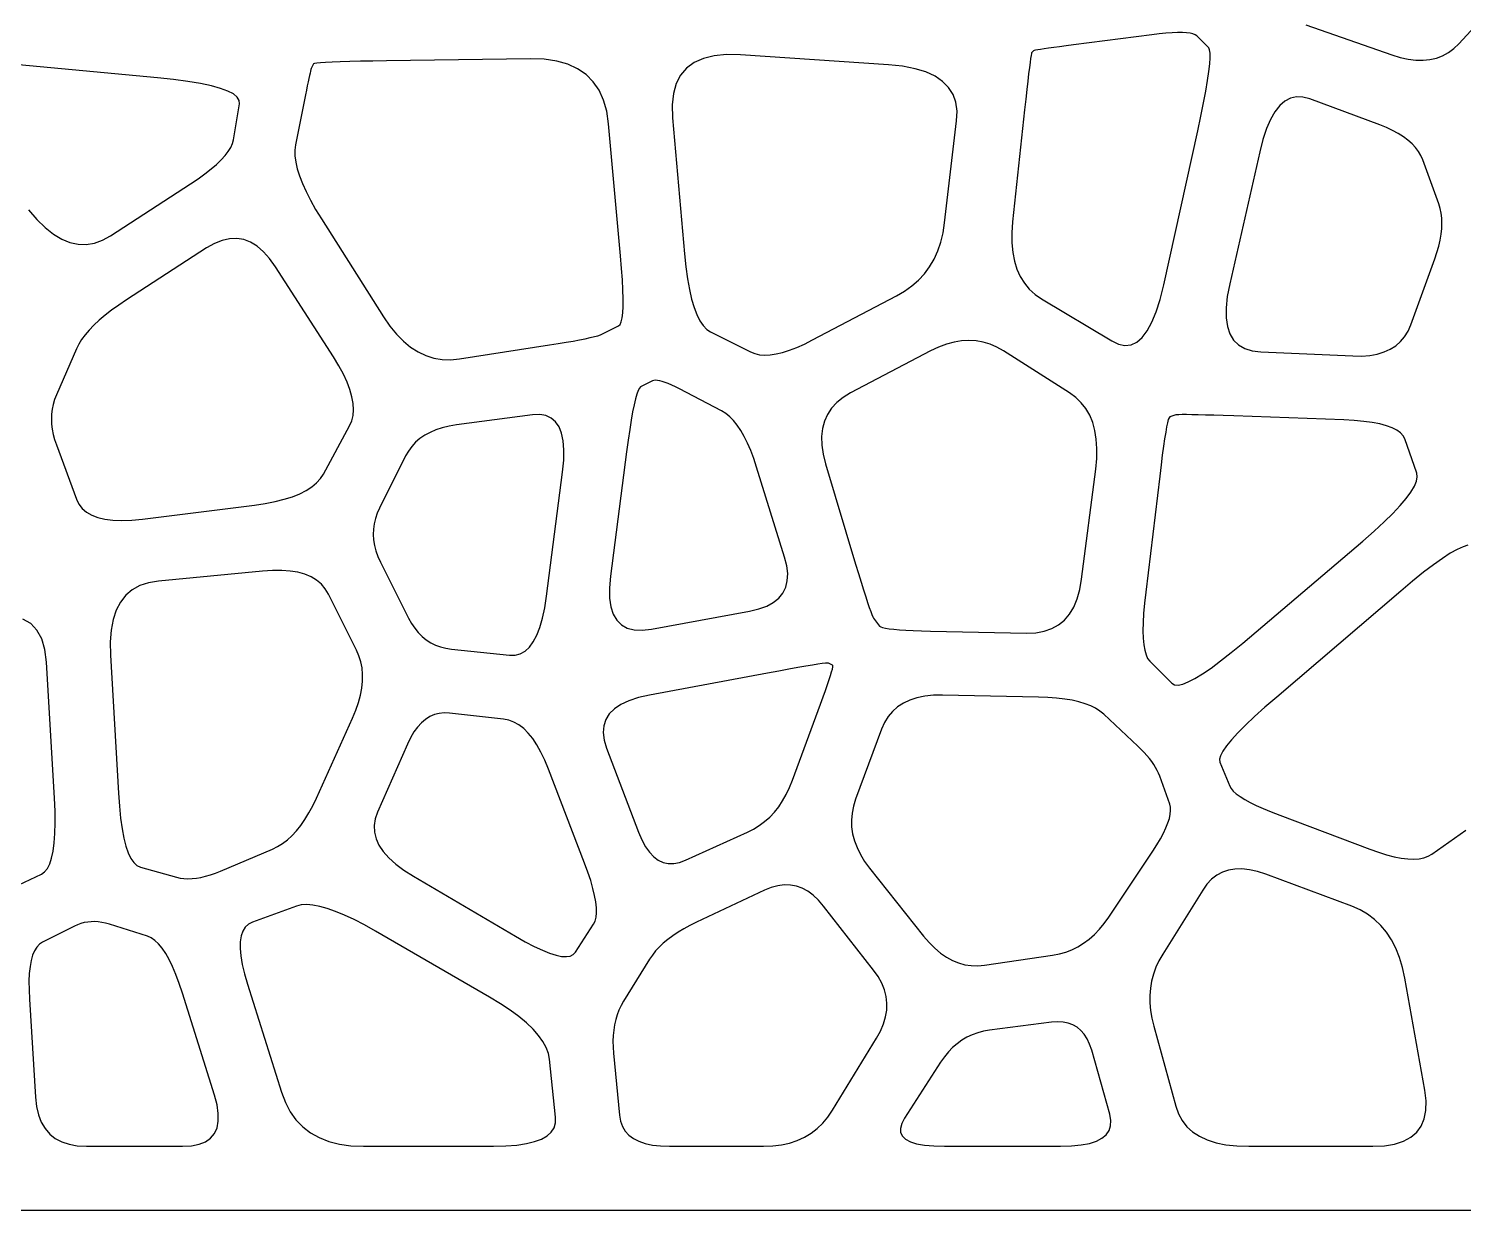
# Model space of a CAD drawing. Header units: millimetres. Extents: x -39 to 1165, y -35 to 718.
# Drawn here: x 196.6 to 555.1, y -35 to 260.3 of the extents above; entities that cross this region are included whole.
import ezdxf

# ---------------------------------------------------------------- set-up
doc = ezdxf.new("R2010")
doc.units = ezdxf.units.MM

msp = doc.modelspace()

# ---------------------------------------------------------------- linework, layer by layer
at = {"color": 7, "linetype": 'Continuous'}
for p, q in [((554, 256.5), (566, 269.5)), ((477.25, 258.75), (457.75, 256.25)), ((479.117493, 258.972504), (477.25, 258.75)), ((480.820007, 259.140015), (479.117493, 258.972504)), ((482.357483, 259.252502), (480.820007, 259.140015)), ((483.730011, 259.309998), (482.357483, 259.252502)), ((484.9375, 259.3125), (483.730011, 259.309998)), ((485.980011, 259.26001), (484.9375, 259.3125)), ((486.857483, 259.152496), (485.980011, 259.26001)), ((487.570007, 258.98999), (486.857483, 259.152496)), ((488.117493, 258.772491), (487.570007, 258.98999)), ((488.5, 258.5), (488.117493, 258.772491)), ((491.5, 255.5), (488.5, 258.5)), ((515.75, 261.25), (537.25, 253.75)), ((447.75, 254.75), (447.25, 254.25)), ((447.894989, 254.809998), (447.75, 254.75)), ((448.22998, 254.889999), (447.894989, 254.809998)), ((448.755005, 254.98999), (448.22998, 254.889999)), ((449.470001, 255.110001), (448.755005, 254.98999)), ((450.375, 255.25), (449.470001, 255.110001)), ((451.470001, 255.410004), (450.375, 255.25)), ((452.755005, 255.589996), (451.470001, 255.410004)), ((454.22998, 255.789993), (452.755005, 255.589996)), ((455.894989, 256.01001), (454.22998, 255.789993)), ((457.75, 256.25), (455.894989, 256.01001)), ((491.742493, 255.022507), (491.5, 255.5)), ((491.869995, 254.190002), (491.742493, 255.022507)), ((551.409973, 254.309998), (552.752502, 255.302505)), ((552.752502, 255.302505), (554, 256.5)), ((228.75, 248), (186.25, 252)), ((267.75, 251.5), (267.25, 250.5)), ((267.977478, 251.597504), (267.75, 251.5)), ((268.559998, 251.690002), (267.977478, 251.597504)), ((269.497498, 251.777496), (268.559998, 251.690002)), ((270.790009, 251.860001), (269.497498, 251.777496)), ((272.4375, 251.9375), (270.790009, 251.860001)), ((274.440002, 252.009995), (272.4375, 251.9375)), ((276.797485, 252.077499), (274.440002, 252.009995)), ((279.51001, 252.139999), (276.797485, 252.077499)), ((282.577515, 252.19751), (279.51001, 252.139999)), ((286, 252.25), (282.577515, 252.19751)), ((322, 252.75), (286, 252.25)), ((325.434998, 252.632492), (322, 252.75)), ((328.540009, 252.180008), (325.434998, 252.632492)), ((331.315002, 251.392502), (328.540009, 252.180008)), ((333.76001, 250.270004), (331.315002, 251.392502)), ((362.899994, 251.830002), (361, 250.4375)), ((365.200012, 252.857498), (362.899994, 251.830002)), ((367.899994, 253.520004), (365.200012, 252.857498)), ((371, 253.817505), (367.899994, 253.520004)), ((374.5, 253.75), (371, 253.817505)), ((411.5, 251.25), (374.5, 253.75)), ((415, 250.884995), (411.5, 251.25)), ((446.850006, 251.849991), (446.6875, 250.5625)), ((446.987488, 252.862503), (446.850006, 251.849991)), ((447.100006, 253.599991), (446.987488, 252.862503)), ((447.1875, 254.0625), (447.100006, 253.599991)), ((447.25, 254.25), (447.1875, 254.0625)), ((491.5625, 249.5625), (491.779999, 251.459991)), ((491.779999, 251.459991), (491.882507, 253.002502)), ((491.882507, 253.002502), (491.869995, 254.190002)), ((537.25, 253.75), (539.352539, 253.102493)), ((539.352539, 253.102493), (541.360046, 252.660004)), ((541.360046, 252.660004), (543.272461, 252.422501)), ((543.272461, 252.422501), (545.090027, 252.389999)), ((545.090027, 252.389999), (546.8125, 252.5625)), ((546.8125, 252.5625), (548.440002, 252.940002)), ((548.440002, 252.940002), (549.972534, 253.522507)), ((549.972534, 253.522507), (551.409973, 254.309998)), ((232.779999, 247.574997), (228.75, 248)), ((236.369995, 247.100006), (232.779999, 247.574997)), ((266.589996, 247.830002), (266.410004, 246.982498)), ((266.75, 248.5625), (266.589996, 247.830002)), ((266.889984, 249.180008), (266.75, 248.5625)), ((267.009979, 249.68251), (266.889984, 249.180008)), ((267.110016, 250.069992), (267.009979, 249.68251)), ((267.190002, 250.342499), (267.110016, 250.069992)), ((267.25, 250.5), (267.190002, 250.342499)), ((335.875, 248.8125), (333.76001, 250.270004)), ((337.660004, 247.020004), (335.875, 248.8125)), ((359.5, 248.680008), (358.399994, 246.55751)), ((361, 250.4375), (359.5, 248.680008)), ((418.100006, 250.289993), (415, 250.884995)), ((420.799988, 249.464996), (418.100006, 250.289993)), ((423.100006, 248.410004), (420.799988, 249.464996)), ((425, 247.125), (423.100006, 248.410004)), ((446.5, 249), (446.287506, 247.162491)), ((446.6875, 250.5625), (446.5, 249)), ((491.230011, 247.309998), (491.5625, 249.5625)), ((239.520004, 246.574997), (236.369995, 247.100006)), ((242.229996, 246), (239.520004, 246.574997)), ((244.5, 245.375), (242.229996, 246)), ((246.330002, 244.699997), (244.5, 245.375)), ((247.720001, 243.975006), (246.330002, 244.699997)), ((248.669998, 243.199997), (247.720001, 243.975006)), ((265.98999, 244.942505), (265.75, 243.75)), ((266.209991, 246.020004), (265.98999, 244.942505)), ((266.410004, 246.982498), (266.209991, 246.020004)), ((339.11499, 244.892502), (337.660004, 247.020004)), ((340.240021, 242.430008), (339.11499, 244.892502)), ((357.700012, 244.069992), (357.399994, 241.217499)), ((358.399994, 246.55751), (357.700012, 244.069992)), ((426.5, 245.610001), (425, 247.125)), ((427.600006, 243.86499), (426.5, 245.610001)), ((428.299988, 241.889999), (427.600006, 243.86499)), ((446.049988, 245.050003), (445.787506, 242.662491)), ((446.287506, 247.162491), (446.049988, 245.050003)), ((490.220001, 241.740005), (490.782501, 244.702499)), ((490.782501, 244.702499), (491.230011, 247.309998)), ((247.75, 232.5), (249.25, 241.5)), ((249.179993, 242.375), (248.669998, 243.199997)), ((249.25, 241.5), (249.179993, 242.375)), ((265.75, 243.75), (263.25, 231.25)), ((341.035004, 239.632492), (340.240021, 242.430008)), ((357.399994, 241.217499), (357.5, 238)), ((428.600006, 239.684998), (428.299988, 241.889999)), ((445.787506, 242.662491), (445.5, 240)), ((489.54248, 238.422501), (490.220001, 241.740005)), ((509.25, 241.0625), (508.049988, 239.540009)), ((510.549988, 242.190002), (509.25, 241.0625)), ((511.950012, 242.922501), (510.549988, 242.190002)), ((513.450012, 243.259995), (511.950012, 242.922501)), ((515.049988, 243.202499), (513.450012, 243.259995)), ((516.75, 242.75), (515.049988, 243.202499)), ((534.25, 236.25), (516.75, 242.75)), ((341.5, 236.5), (341.035004, 239.632492)), ((357.5, 238), (360.5, 204)), ((425.5, 211.75), (428.5, 237.25)), ((428.5, 237.25), (428.600006, 239.684998)), ((445.5, 240), (442.5, 212)), ((488.75, 234.75), (489.54248, 238.422501)), ((506.950012, 237.622498), (505.950012, 235.309998)), ((508.049988, 239.540009), (506.950012, 237.622498)), ((344.5, 203.5), (341.5, 236.5)), ((480.25, 196.25), (488.75, 234.75)), ((505.950012, 235.309998), (505.049988, 232.602493)), ((535.932495, 235.577499), (534.25, 236.25)), ((537.47998, 234.860001), (535.932495, 235.577499)), ((538.892517, 234.097504), (537.47998, 234.860001)), ((540.169983, 233.289993), (538.892517, 234.097504)), ((541.3125, 232.4375), (540.169983, 233.289993)), ((245.669998, 228.580002), (246.467499, 229.619995)), ((246.467499, 229.619995), (247.080002, 230.62001)), ((247.080002, 230.62001), (247.507507, 231.580002)), ((247.507507, 231.580002), (247.75, 232.5)), ((263.25, 231.25), (263.089996, 229.940002)), ((263.089996, 229.940002), (263.109985, 228.509995)), ((504.25, 229.5), (496.75, 196.5)), ((505.049988, 232.602493), (504.25, 229.5)), ((542.320007, 231.539993), (541.3125, 232.4375)), ((543.192505, 230.597504), (542.320007, 231.539993)), ((543.929993, 229.610001), (543.192505, 230.597504)), ((544.532471, 228.577499), (543.929993, 229.610001)), ((242.167496, 225.220001), (243.520004, 226.380005)), ((243.520004, 226.380005), (244.6875, 227.5)), ((244.6875, 227.5), (245.669998, 228.580002)), ((263.109985, 228.509995), (263.309998, 226.959991)), ((263.309998, 226.959991), (263.690002, 225.290009)), ((545, 227.5), (544.532471, 228.577499)), ((549, 216.5), (545, 227.5)), ((237, 221.5), (238.907501, 222.779999)), ((238.907501, 222.779999), (240.630005, 224.020004)), ((240.630005, 224.020004), (242.167496, 225.220001)), ((263.690002, 225.290009), (264.25, 223.5)), ((264.25, 223.5), (264.98999, 221.589996)), ((217, 208.5), (237, 221.5)), ((264.98999, 221.589996), (265.910004, 219.559998)), ((265.910004, 219.559998), (267.01001, 217.410004)), ((267.01001, 217.410004), (268.290009, 215.139999)), ((549.350037, 215.372498), (549, 216.5)), ((549.600037, 214.190002), (549.350037, 215.372498)), ((196.5, 215), (198.595001, 212.595001)), ((198.595001, 212.595001), (200.680008, 210.580002)), ((268.290009, 215.139999), (269.75, 212.75)), ((269.75, 212.75), (285.25, 188.25)), ((425.110016, 209.272507), (425.5, 211.75)), ((442.5, 212), (442.30249, 209.287506)), ((549.75, 212.952499), (549.600037, 214.190002)), ((549.799988, 211.660004), (549.75, 212.952499)), ((549.75, 210.3125), (549.799988, 211.660004)), ((200.680008, 210.580002), (202.75499, 208.955002)), ((202.75499, 208.955002), (204.819992, 207.720001)), ((214.994995, 207.395004), (217, 208.5)), ((424.540009, 206.940002), (425.110016, 209.272507)), ((442.30249, 209.287506), (442.309998, 206.75)), ((549.350037, 207.452499), (549.600037, 208.910004)), ((549.600037, 208.910004), (549.75, 210.3125)), ((204.819992, 207.720001), (206.875, 206.875)), ((206.875, 206.875), (208.919998, 206.419998)), ((208.919998, 206.419998), (210.955002, 206.354996)), ((210.955002, 206.354996), (212.979996, 206.679993)), ((212.979996, 206.679993), (214.994995, 207.395004)), ((241, 205.5), (221, 192.5)), ((242.972504, 206.622498), (241, 205.5)), ((244.889999, 207.389999), (242.972504, 206.622498)), ((246.752502, 207.80249), (244.889999, 207.389999)), ((248.559998, 207.860001), (246.752502, 207.80249)), ((250.3125, 207.5625), (248.559998, 207.860001)), ((252.01001, 206.910004), (250.3125, 207.5625)), ((253.652512, 205.902496), (252.01001, 206.910004)), ((255.23999, 204.539993), (253.652512, 205.902496)), ((256.772491, 202.822495), (255.23999, 204.539993)), ((422.859985, 202.709991), (423.789978, 204.752502)), ((423.789978, 204.752502), (424.540009, 206.940002)), ((442.309998, 206.75), (442.522491, 204.387497)), ((442.522491, 204.387497), (442.940002, 202.199997)), ((548.549988, 204.372498), (549, 205.940002)), ((549, 205.940002), (549.350037, 207.452499)), ((258.25, 200.75), (256.772491, 202.822495)), ((344.764984, 200.355011), (344.5, 203.5)), ((360.5, 204), (360.834991, 200.744995)), ((420.460022, 199.059998), (421.75, 200.8125)), ((421.75, 200.8125), (422.859985, 202.709991)), ((442.940002, 202.199997), (443.5625, 200.1875)), ((542, 186.25), (548, 202.75)), ((548, 202.75), (548.549988, 204.372498)), ((272.75, 178.25), (258.25, 200.75)), ((344.959991, 197.520004), (344.764984, 200.355011)), ((345.085022, 194.994995), (344.959991, 197.520004)), ((360.834991, 200.744995), (361.23999, 197.779999)), ((361.23999, 197.779999), (361.714996, 195.104996)), ((417.339996, 195.990005), (418.98999, 197.452499)), ((418.98999, 197.452499), (420.460022, 199.059998)), ((443.5625, 200.1875), (444.390015, 198.350006)), ((444.390015, 198.350006), (445.422516, 196.6875)), ((345.140015, 192.779999), (345.085022, 194.994995)), ((361.714996, 195.104996), (362.26001, 192.720001)), ((413.5, 193.5), (415.509979, 194.672501)), ((415.509979, 194.672501), (417.339996, 195.990005)), ((445.422516, 196.6875), (446.660004, 195.199997)), ((446.660004, 195.199997), (448.102509, 193.887497)), ((448.102509, 193.887497), (449.75, 192.75)), ((479.355011, 192.644989), (480.25, 196.25)), ((496.75, 196.5), (496.152496, 193.360001)), ((219.074997, 191.207504), (217.300003, 189.929993)), ((221, 192.5), (219.074997, 191.207504)), ((345.039978, 189.279999), (345.125, 190.875)), ((345.125, 190.875), (345.140015, 192.779999)), ((362.26001, 192.720001), (362.875, 190.625)), ((362.875, 190.625), (363.559998, 188.820007)), ((392.5, 182.5), (413.5, 193.5)), ((449.75, 192.75), (467.25, 182.25)), ((478.369995, 189.529999), (479.355011, 192.644989)), ((496.152496, 193.360001), (495.859985, 190.539993)), ((495.859985, 190.539993), (495.872498, 188.040009)), ((214.199997, 187.419998), (212.875, 186.1875)), ((215.675003, 188.667496), (214.199997, 187.419998)), ((217.300003, 189.929993), (215.675003, 188.667496)), ((285.25, 188.25), (286.834991, 185.940002)), ((344.365021, 186.355011), (344.660004, 187.020004)), ((344.660004, 187.020004), (344.88501, 187.994995)), ((344.88501, 187.994995), (345.039978, 189.279999)), ((363.559998, 188.820007), (364.315002, 187.305008)), ((364.315002, 187.305008), (365.140015, 186.080002)), ((476.130005, 184.770004), (477.295013, 186.904999)), ((477.295013, 186.904999), (478.369995, 189.529999)), ((495.872498, 188.040009), (496.190002, 185.860001)), ((210.675003, 183.767502), (209.800003, 182.580002)), ((211.699997, 184.970001), (210.675003, 183.767502)), ((212.875, 186.1875), (211.699997, 184.970001)), ((286.834991, 185.940002), (288.48999, 183.910004)), ((288.48999, 183.910004), (290.214996, 182.160004)), ((335.6875, 182.8125), (336.920013, 183.080002)), ((336.920013, 183.080002), (337.967499, 183.332504)), ((337.967499, 183.332504), (338.830017, 183.570007)), ((338.830017, 183.570007), (339.507477, 183.792496)), ((339.507477, 183.792496), (340, 184)), ((340, 184), (344, 186)), ((344, 186), (344.365021, 186.355011)), ((365.140015, 186.080002), (366.035004, 185.145004)), ((366.035004, 185.145004), (367, 184.5)), ((367, 184.5), (377, 179.5)), ((473.529999, 181.970001), (474.875, 183.125)), ((474.875, 183.125), (476.130005, 184.770004)), ((496.190002, 185.860001), (496.8125, 184)), ((496.8125, 184), (497.73999, 182.460007)), ((539.434998, 182.087494), (540.460022, 183.300003)), ((540.460022, 183.300003), (541.315002, 184.6875)), ((541.315002, 184.6875), (542, 186.25)), ((208.5, 180.25), (203.5, 168.75)), ((209.074997, 181.407501), (208.5, 180.25)), ((209.800003, 182.580002), (209.074997, 181.407501)), ((290.214996, 182.160004), (292.01001, 180.690002)), ((292.01001, 180.690002), (293.875, 179.5)), ((293.875, 179.5), (295.809998, 178.589996)), ((304.25, 177.75), (326.75, 181.25)), ((326.75, 181.25), (328.907501, 181.592499)), ((328.907501, 181.592499), (330.880005, 181.919998)), ((330.880005, 181.919998), (332.667511, 182.232498)), ((332.667511, 182.232498), (334.269989, 182.529999)), ((334.269989, 182.529999), (335.6875, 182.8125)), ((377, 179.5), (378.054993, 179.080002)), ((383.375, 179), (384.97998, 179.380005)), ((384.97998, 179.380005), (386.695007, 179.919998)), ((386.695007, 179.919998), (388.519989, 180.619995)), ((388.519989, 180.619995), (390.455017, 181.479996)), ((390.455017, 181.479996), (392.5, 182.5)), ((422, 179.75), (402, 169.25)), ((423.982513, 180.694992), (422, 179.75)), ((425.929993, 181.430008), (423.982513, 180.694992)), ((427.842499, 181.955002), (425.929993, 181.430008)), ((429.720001, 182.270004), (427.842499, 181.955002)), ((431.5625, 182.375), (429.720001, 182.270004)), ((433.369995, 182.270004), (431.5625, 182.375)), ((435.142487, 181.955002), (433.369995, 182.270004)), ((436.880005, 181.430008), (435.142487, 181.955002)), ((438.582489, 180.694992), (436.880005, 181.430008)), ((440.25, 179.75), (438.582489, 180.694992)), ((456.75, 169.25), (440.25, 179.75)), ((467.25, 182.25), (468.954987, 181.445007)), ((468.954987, 181.445007), (470.570007, 181.130005)), ((470.570007, 181.130005), (472.095001, 181.304993)), ((472.095001, 181.304993), (473.529999, 181.970001)), ((497.73999, 182.460007), (498.972504, 181.23999)), ((498.972504, 181.23999), (500.51001, 180.340012)), ((500.51001, 180.340012), (502.352509, 179.76001)), ((502.352509, 179.76001), (504.5, 179.5)), ((504.5, 179.5), (527.5, 178.5)), ((533.63501, 178.987503), (535.339966, 179.5)), ((535.339966, 179.5), (536.875, 180.1875)), ((536.875, 180.1875), (538.23999, 181.050003)), ((538.23999, 181.050003), (539.434998, 182.087494)), ((274.095001, 176.052505), (272.75, 178.25)), ((275.230011, 173.960007), (274.095001, 176.052505)), ((295.809998, 178.589996), (297.815002, 177.960007)), ((297.815002, 177.960007), (299.890015, 177.610001)), ((299.890015, 177.610001), (302.035004, 177.539993)), ((302.035004, 177.539993), (304.25, 177.75)), ((378.054993, 179.080002), (379.220001, 178.820007)), ((379.220001, 178.820007), (380.494995, 178.720001)), ((380.494995, 178.720001), (381.880005, 178.779999)), ((381.880005, 178.779999), (383.375, 179)), ((527.5, 178.5), (529.715027, 178.487503)), ((529.715027, 178.487503), (531.76001, 178.649994)), ((531.76001, 178.649994), (533.63501, 178.987503)), ((276.154999, 171.972504), (275.230011, 173.960007)), ((352.5, 172.25), (349.5, 170.75)), ((352.837494, 172.36499), (352.5, 172.25)), ((353.25, 172.409988), (352.837494, 172.36499)), ((353.737518, 172.38501), (353.25, 172.409988)), ((354.300018, 172.289993), (353.737518, 172.38501)), ((354.9375, 172.125), (354.300018, 172.289993)), ((355.649994, 171.889999), (354.9375, 172.125)), ((203.5, 168.75), (203.050003, 167.589996)), ((276.869995, 170.089996), (276.154999, 171.972504)), ((277.375, 168.3125), (276.869995, 170.089996)), ((348.554993, 168.972504), (348.220001, 167.789993)), ((348.880005, 169.860001), (348.554993, 168.972504)), ((349.195007, 170.452499), (348.880005, 169.860001)), ((349.5, 170.75), (349.195007, 170.452499)), ((356.4375, 171.584991), (355.649994, 171.889999)), ((357.300018, 171.210007), (356.4375, 171.584991)), ((358.237518, 170.764999), (357.300018, 171.210007)), ((359.25, 170.25), (358.237518, 170.764999)), ((369.75, 164.75), (359.25, 170.25)), ((402, 169.25), (400.137512, 168.127502)), ((458.300018, 168.115005), (456.75, 169.25)), ((202.449997, 165.209991), (202.300003, 163.990005)), ((202.699997, 166.410004), (202.449997, 165.209991)), ((203.050003, 167.589996), (202.699997, 166.410004)), ((277.669983, 166.639999), (277.375, 168.3125)), ((277.630005, 163.610001), (277.755005, 165.07251)), ((277.755005, 165.07251), (277.669983, 166.639999)), ((347.875, 166.3125), (347.519989, 164.539993)), ((348.220001, 167.789993), (347.875, 166.3125)), ((397.237488, 165.44751), (396.200012, 163.889999)), ((398.549988, 166.860001), (397.237488, 165.44751)), ((400.137512, 168.127502), (398.549988, 166.860001)), ((459.649994, 166.809998), (458.300018, 168.115005)), ((460.800018, 165.335007), (459.649994, 166.809998)), ((461.75, 163.690002), (460.800018, 165.335007)), ((202.300003, 163.990005), (202.25, 162.75)), ((202.25, 162.75), (202.300003, 161.490005)), ((202.300003, 161.490005), (202.449997, 160.209991)), ((276.75, 161), (277.295013, 162.252502)), ((277.295013, 162.252502), (277.630005, 163.610001)), ((322.5, 163.75), (303.5, 161.25)), ((324.285004, 163.832504), (322.5, 163.75)), ((325.839996, 163.580002), (324.285004, 163.832504)), ((327.165009, 162.992508), (325.839996, 163.580002)), ((328.26001, 162.070007), (327.165009, 162.992508)), ((329.125, 160.8125), (328.26001, 162.070007)), ((347.154999, 162.472504), (346.779999, 160.110001)), ((347.519989, 164.539993), (347.154999, 162.472504)), ((370.782501, 164.115005), (369.75, 164.75)), ((371.779999, 163.309998), (370.782501, 164.115005)), ((372.742493, 162.335007), (371.779999, 163.309998)), ((373.670013, 161.190002), (372.742493, 162.335007)), ((395.4375, 162.1875), (394.950012, 160.339996)), ((396.200012, 163.889999), (395.4375, 162.1875)), ((462.5, 161.875), (461.75, 163.690002)), ((463.050018, 159.889999), (462.5, 161.875)), ((481.209991, 161.817505), (480.98999, 160.769989)), ((481.410004, 162.580002), (481.209991, 161.817505)), ((481.589996, 163.05751), (481.410004, 162.580002)), ((481.75, 163.25), (481.589996, 163.05751)), ((483.25, 163.75), (481.75, 163.25)), ((483.529999, 163.792496), (483.25, 163.75)), ((484.070007, 163.820007), (483.529999, 163.792496)), ((484.869995, 163.832504), (484.070007, 163.820007)), ((485.929993, 163.830002), (484.869995, 163.832504)), ((487.25, 163.8125), (485.929993, 163.830002)), ((488.830017, 163.779999), (487.25, 163.8125)), ((490.669983, 163.732498), (488.830017, 163.779999)), ((492.769989, 163.669998), (490.669983, 163.732498)), ((495.130005, 163.592499), (492.769989, 163.669998)), ((497.75, 163.5), (495.130005, 163.592499)), ((525.25, 162.5), (497.75, 163.5)), ((527.877502, 162.362503), (525.25, 162.5)), ((530.26001, 162.149994), (527.877502, 162.362503)), ((532.397522, 161.862503), (530.26001, 162.149994)), ((534.289978, 161.5), (532.397522, 161.862503)), ((535.9375, 161.0625), (534.289978, 161.5)), ((202.449997, 160.209991), (202.699997, 158.910004)), ((202.699997, 158.910004), (203.050003, 157.589996)), ((270.25, 149), (276.75, 161)), ((294.349976, 157.860001), (293.262512, 156.92749)), ((295.5625, 158.6875), (294.349976, 157.860001)), ((296.900024, 159.410004), (295.5625, 158.6875)), ((298.362488, 160.027496), (296.900024, 159.410004)), ((299.950012, 160.539993), (298.362488, 160.027496)), ((301.662476, 160.947495), (299.950012, 160.539993)), ((303.5, 161.25), (301.662476, 160.947495)), ((329.76001, 159.220001), (329.125, 160.8125)), ((330.165009, 157.292496), (329.76001, 159.220001)), ((346.779999, 160.110001), (346.39502, 157.452499)), ((374.5625, 159.875), (373.670013, 161.190002)), ((375.420013, 158.389999), (374.5625, 159.875)), ((376.242493, 156.735001), (375.420013, 158.389999)), ((394.950012, 160.339996), (394.737488, 158.347504)), ((394.737488, 158.347504), (394.799988, 156.210007)), ((463.399994, 157.735001), (463.050018, 159.889999)), ((480.48999, 157.820007), (480.209991, 155.917511)), ((480.75, 159.4375), (480.48999, 157.820007)), ((480.98999, 160.769989), (480.75, 159.4375)), ((537.340027, 160.550003), (535.9375, 161.0625)), ((538.497498, 159.962494), (537.340027, 160.550003)), ((539.410034, 159.300003), (538.497498, 159.962494)), ((540.077454, 158.5625), (539.410034, 159.300003)), ((540.5, 157.75), (540.077454, 158.5625)), ((203.050003, 157.589996), (203.5, 156.25)), ((203.5, 156.25), (208.5, 142.75)), ((291.462524, 154.747498), (290.75, 153.5)), ((292.299988, 155.889999), (291.462524, 154.747498)), ((293.262512, 156.92749), (292.299988, 155.889999)), ((330.339996, 155.029999), (330.165009, 157.292496)), ((330.285004, 152.432495), (330.339996, 155.029999)), ((346, 154.5), (342, 123.5)), ((346.39502, 157.452499), (346, 154.5)), ((377.029999, 154.910004), (376.242493, 156.735001)), ((377.782501, 152.914993), (377.029999, 154.910004)), ((394.799988, 156.210007), (395.137512, 153.927505)), ((463.550018, 155.410004), (463.399994, 157.735001)), ((463.5, 152.914993), (463.550018, 155.410004)), ((480.209991, 155.917511), (479.910004, 153.729996)), ((543.5, 149.25), (540.5, 157.75)), ((290.75, 153.5), (284.25, 140.5)), ((330, 149.5), (330.285004, 152.432495)), ((378.5, 150.75), (377.782501, 152.914993)), ((385.5, 128.25), (378.5, 150.75)), ((395.137512, 153.927505), (395.75, 151.5)), ((395.75, 151.5), (403.25, 126.5)), ((463.25, 150.25), (463.5, 152.914993)), ((479.589996, 151.257492), (479.25, 148.5)), ((479.910004, 153.729996), (479.589996, 151.257492)), ((268.52002, 146.770004), (269.492493, 147.842499)), ((269.492493, 147.842499), (270.25, 149)), ((326, 118.5), (330, 149.5)), ((459.75, 122.75), (463.25, 150.25)), ((479.25, 148.5), (475.75, 119.5)), ((542.915039, 145.934998), (543.440002, 147.209991)), ((543.440002, 147.209991), (543.63501, 148.315002)), ((543.63501, 148.315002), (543.5, 149.25)), ((262.480011, 143.330002), (264.3125, 144.0625)), ((264.3125, 144.0625), (265.929993, 144.880005)), ((265.929993, 144.880005), (267.332489, 145.782501)), ((267.332489, 145.782501), (268.52002, 146.770004)), ((540.875, 142.875), (542.059998, 144.490005)), ((542.059998, 144.490005), (542.915039, 145.934998)), ((208.5, 142.75), (209.115005, 141.485001)), ((209.115005, 141.485001), (209.960007, 140.389999)), ((209.960007, 140.389999), (211.035004, 139.464996)), ((225, 137.75), (253, 141.25)), ((253, 141.25), (255.69249, 141.642502)), ((255.69249, 141.642502), (258.170013, 142.12001)), ((258.170013, 142.12001), (260.432526, 142.682495)), ((260.432526, 142.682495), (262.480011, 143.330002)), ((284.25, 140.5), (283.66748, 139.195007)), ((537.515015, 139.134995), (539.359985, 141.089996)), ((539.359985, 141.089996), (540.875, 142.875)), ((211.035004, 139.464996), (212.339996, 138.710007)), ((212.339996, 138.710007), (213.875, 138.125)), ((213.875, 138.125), (215.639999, 137.710007)), ((215.639999, 137.710007), (217.63501, 137.464996)), ((217.63501, 137.464996), (219.860001, 137.389999)), ((219.860001, 137.389999), (222.315002, 137.485001)), ((222.315002, 137.485001), (225, 137.75)), ((282.907501, 136.554993), (282.730011, 135.220001)), ((283.220001, 137.880005), (282.907501, 136.554993)), ((283.66748, 139.195007), (283.220001, 137.880005)), ((532.835022, 134.714996), (535.340027, 137.01001)), ((535.340027, 137.01001), (537.515015, 139.134995)), ((282.730011, 135.220001), (282.6875, 133.875)), ((282.6875, 133.875), (282.779999, 132.520004)), ((530, 132.25), (532.835022, 134.714996)), ((282.779999, 132.520004), (283.007507, 131.154999)), ((283.007507, 131.154999), (283.369995, 129.779999)), ((283.369995, 129.779999), (283.867493, 128.394989)), ((500, 106.75), (530, 132.25)), ((551.875, 129.1875), (549.900024, 127.910004)), ((553.599976, 130.160004), (551.875, 129.1875)), ((555.074951, 130.827499), (553.599976, 130.160004)), ((556.300049, 131.190002), (555.074951, 130.827499)), ((283.867493, 128.394989), (284.5, 127)), ((284.5, 127), (291.5, 113)), ((386.042511, 126.089996), (385.5, 128.25)), ((386.27002, 124.110001), (386.042511, 126.089996)), ((403.25, 126.5), (403.970001, 124.114998)), ((547.675049, 126.327499), (545.199951, 124.440002)), ((549.900024, 127.910004), (547.675049, 126.327499)), ((229, 122.25), (226.539993, 121.839996)), ((255, 124.75), (229, 122.25)), ((257.505005, 124.917503), (255, 124.75)), ((259.820007, 124.919998), (257.505005, 124.917503)), ((261.945007, 124.7575), (259.820007, 124.919998)), ((263.880005, 124.43), (261.945007, 124.7575)), ((265.625, 123.9375), (263.880005, 124.43)), ((267.179993, 123.279999), (265.625, 123.9375)), ((268.545013, 122.457497), (267.179993, 123.279999)), ((269.720001, 121.470001), (268.545013, 122.457497)), ((342, 123.5), (341.742493, 120.577499)), ((385.779999, 120.690002), (386.182495, 122.309998)), ((386.182495, 122.309998), (386.27002, 124.110001)), ((403.970001, 124.114998), (404.630005, 121.959999)), ((404.630005, 121.959999), (405.230011, 120.034996)), ((459.297516, 120.139999), (459.75, 122.75)), ((542.474976, 122.247498), (539.5, 119.75)), ((545.199951, 124.440002), (542.474976, 122.247498)), ((220.839996, 118.690002), (219.5, 117)), ((222.460007, 120.059998), (220.839996, 118.690002)), ((224.360001, 121.110001), (222.460007, 120.059998)), ((226.539993, 121.839996), (224.360001, 121.110001)), ((270.704987, 120.317497), (269.720001, 121.470001)), ((271.5, 119), (270.704987, 120.317497)), ((278.5, 105), (271.5, 119)), ((325.547485, 115.5625), (326, 118.5)), ((341.742493, 120.577499), (341.77002, 118.010002)), ((384.029999, 117.989998), (385.0625, 119.25)), ((385.0625, 119.25), (385.779999, 120.690002)), ((405.230011, 120.034996), (405.769989, 118.339996)), ((405.769989, 118.339996), (406.25, 116.875)), ((458.639984, 117.809998), (459.297516, 120.139999)), ((475.75, 119.5), (475.445007, 116.717499)), ((539.5, 119.75), (508.5, 93.25)), ((218.440002, 114.989998), (217.660004, 112.660004)), ((219.5, 117), (218.440002, 114.989998)), ((324.98999, 112.950005), (325.547485, 115.5625)), ((341.77002, 118.010002), (342.082489, 115.797501)), ((342.082489, 115.797501), (342.679993, 113.940002)), ((352.25, 110.25), (376.75, 114.75)), ((376.75, 114.75), (379.042511, 115.290001)), ((379.042511, 115.290001), (381.02002, 116.009995)), ((381.02002, 116.009995), (382.682495, 116.910004)), ((382.682495, 116.910004), (384.029999, 117.989998)), ((406.25, 116.875), (406.670013, 115.639999)), ((406.670013, 115.639999), (407.029999, 114.635002)), ((456.709991, 113.989998), (457.777496, 115.760002)), ((457.777496, 115.760002), (458.639984, 117.809998)), ((475.445007, 116.717499), (475.22998, 114.169998)), ((197.080002, 111.600006), (195.125, 112.75)), ((198.645004, 109.949997), (197.080002, 111.600006)), ((217.660004, 112.660004), (217.160004, 110.009995)), ((291.5, 113), (292.237518, 111.662506)), ((292.237518, 111.662506), (293.050018, 110.449997)), ((324.327515, 110.662498), (324.98999, 112.950005)), ((342.679993, 113.940002), (343.5625, 112.4375)), ((343.5625, 112.4375), (344.730011, 111.290001)), ((344.730011, 111.290001), (346.182495, 110.497498)), ((407.029999, 114.635002), (407.330017, 113.860001)), ((407.330017, 113.860001), (407.569977, 113.315002)), ((407.569977, 113.315002), (407.75, 113)), ((407.75, 113), (409.25, 111)), ((452.277496, 110.360001), (453.959991, 111.290001)), ((453.959991, 111.290001), (455.4375, 112.5)), ((455.4375, 112.5), (456.709991, 113.989998)), ((475.105011, 111.857498), (475.070007, 109.779999)), ((475.22998, 114.169998), (475.105011, 111.857498)), ((199.820007, 107.800003), (198.645004, 109.949997)), ((200.604996, 105.149994), (199.820007, 107.800003)), ((217.160004, 110.009995), (216.940002, 107.040001)), ((293.050018, 110.449997), (293.9375, 109.362503)), ((293.9375, 109.362503), (294.899994, 108.399994)), ((294.899994, 108.399994), (295.9375, 107.5625)), ((322.6875, 107.0625), (323.559998, 108.700005)), ((323.559998, 108.700005), (324.327515, 110.662498)), ((346.182495, 110.497498), (347.919983, 110.060005)), ((347.919983, 110.060005), (349.942505, 109.977501)), ((349.942505, 109.977501), (352.25, 110.25)), ((409.25, 111), (409.512512, 110.807503)), ((409.512512, 110.807503), (410, 110.630005)), ((410, 110.630005), (410.712494, 110.467499)), ((410.712494, 110.467499), (411.649994, 110.32)), ((411.649994, 110.32), (412.8125, 110.1875)), ((412.8125, 110.1875), (414.200012, 110.07)), ((414.200012, 110.07), (415.8125, 109.967499)), ((415.8125, 109.967499), (417.649994, 109.880005)), ((417.649994, 109.880005), (419.712494, 109.807503)), ((419.712494, 109.807503), (422, 109.75)), ((422, 109.75), (446, 109.25)), ((446, 109.25), (448.297516, 109.339996)), ((448.297516, 109.339996), (450.389984, 109.709999)), ((450.389984, 109.709999), (452.277496, 110.360001)), ((475.070007, 109.779999), (475.125, 107.9375)), ((475.125, 107.9375), (475.269989, 106.330002)), ((201, 102), (200.604996, 105.149994)), ((216.940002, 107.040001), (217, 103.75)), ((279.119995, 103.57), (278.5, 105)), ((295.9375, 107.5625), (297.050018, 106.850006)), ((297.050018, 106.850006), (298.237518, 106.262497)), ((298.237518, 106.262497), (299.5, 105.800003)), ((299.5, 105.800003), (300.837494, 105.462494)), ((300.837494, 105.462494), (302.25, 105.25)), ((302.25, 105.25), (316.75, 103.75)), ((318.147522, 103.762505), (319.440002, 104.099998)), ((319.440002, 104.099998), (320.627502, 104.762505)), ((320.627502, 104.762505), (321.709991, 105.75)), ((321.709991, 105.75), (322.6875, 107.0625)), ((475.269989, 106.330002), (475.505005, 104.957497)), ((475.505005, 104.957497), (475.830017, 103.82)), ((494.48999, 102.269997), (497.122498, 104.354996)), ((497.122498, 104.354996), (500, 106.75)), ((203, 68), (201, 102)), ((217, 103.75), (219, 69.25)), ((279.580017, 102.080002), (279.119995, 103.57)), ((279.880005, 100.529999), (279.580017, 102.080002)), ((280.019989, 98.919998), (279.880005, 100.529999)), ((316.75, 103.75), (318.147522, 103.762505)), ((388.817505, 100.629997), (386.580017, 100.230003)), ((390.769989, 100.970001), (388.817505, 100.629997)), ((392.4375, 101.25), (390.769989, 100.970001)), ((393.820007, 101.470001), (392.4375, 101.25)), ((394.917511, 101.629997), (393.820007, 101.470001)), ((395.72998, 101.730003), (394.917511, 101.629997)), ((396.257507, 101.770004), (395.72998, 101.730003)), ((396.5, 101.75), (396.257507, 101.770004)), ((397.5, 101.25), (396.5, 101.75)), ((397.440002, 100.267502), (397.540009, 100.779999)), ((397.559998, 101.107498), (397.5, 101.25)), ((397.540009, 100.779999), (397.559998, 101.107498)), ((475.830017, 103.82), (476.244995, 102.917503)), ((476.244995, 102.917503), (476.75, 102.25)), ((476.75, 102.25), (482.25, 96.75)), ((489.959991, 99.029999), (492.102509, 100.495003)), ((492.102509, 100.495003), (494.48999, 102.269997)), ((279.820007, 95.520004), (280, 97.25)), ((280, 97.25), (280.019989, 98.919998)), ((381.25, 99.25), (351.75, 93.75)), ((384.057495, 99.770004), (381.25, 99.25)), ((386.580017, 100.230003), (384.057495, 99.770004)), ((396.23999, 96.3675), (396.660004, 97.620003)), ((396.660004, 97.620003), (397, 98.6875)), ((397, 98.6875), (397.26001, 99.57)), ((397.26001, 99.57), (397.440002, 100.267502)), ((485.002502, 96.495003), (486.410004, 97.029999)), ((486.410004, 97.029999), (488.0625, 97.875)), ((488.0625, 97.875), (489.959991, 99.029999)), ((278.97998, 91.879997), (279.480011, 93.729996)), ((279.480011, 93.729996), (279.820007, 95.520004)), ((351.75, 93.75), (348.987488, 93.122498)), ((394.5, 91.5), (395.160004, 93.307495)), ((395.160004, 93.307495), (395.740021, 94.93)), ((395.740021, 94.93), (396.23999, 96.3675)), ((420.550018, 93.490005), (418.587494, 93.089996)), ((422.6875, 93.709999), (420.550018, 93.490005)), ((425, 93.75), (422.6875, 93.709999)), ((449, 93.25), (425, 93.75)), ((451.32251, 93.162498), (449, 93.25)), ((482.25, 96.75), (482.922485, 96.354996)), ((482.922485, 96.354996), (483.839996, 96.269997)), ((483.839996, 96.269997), (485.002502, 96.495003)), ((508.5, 93.25), (505.567505, 90.702499)), ((277.5, 88), (278.320007, 89.970001)), ((278.320007, 89.970001), (278.97998, 91.879997)), ((342.950012, 90.310005), (341.6875, 89.0625)), ((344.587524, 91.402504), (342.950012, 90.310005)), ((346.599976, 92.339996), (344.587524, 91.402504)), ((348.987488, 93.122498), (346.599976, 92.339996)), ((387.5, 72.5), (394.5, 91.5)), ((412.487518, 89.690002), (411.399994, 88.389999)), ((413.75, 90.809998), (412.487518, 89.690002)), ((415.1875, 91.75), (413.75, 90.809998)), ((416.800018, 92.510002), (415.1875, 91.75)), ((418.587494, 93.089996), (416.800018, 92.510002)), ((453.48999, 93), (451.32251, 93.162498)), ((455.502502, 92.762505), (453.48999, 93)), ((457.359985, 92.450005), (455.502502, 92.762505)), ((459.0625, 92.0625), (457.359985, 92.450005)), ((460.609985, 91.599998), (459.0625, 92.0625)), ((462.002502, 91.0625), (460.609985, 91.599998)), ((463.23999, 90.450005), (462.002502, 91.0625)), ((464.32251, 89.762505), (463.23999, 90.450005)), ((465.25, 89), (464.32251, 89.762505)), ((505.567505, 90.702499), (502.970001, 88.360001)), ((268.5, 68), (277.5, 88)), ((294.730011, 86.82), (293.769989, 85.767502)), ((295.75, 87.6875), (294.730011, 86.82)), ((296.829987, 88.370003), (295.75, 87.6875)), ((297.970001, 88.8675), (296.829987, 88.370003)), ((299.169983, 89.18), (297.970001, 88.8675)), ((300.430023, 89.307495), (299.169983, 89.18)), ((301.75, 89.25), (300.430023, 89.307495)), ((315.25, 87.75), (301.75, 89.25)), ((316.577484, 87.490005), (315.25, 87.75)), ((317.860016, 87.010002), (316.577484, 87.490005)), ((319.097504, 86.309998), (317.860016, 87.010002)), ((320.290009, 85.389999), (319.097504, 86.309998)), ((340.287476, 86.102501), (340.150024, 84.389999)), ((340.799988, 87.659996), (340.287476, 86.102501)), ((341.6875, 89.0625), (340.799988, 87.659996)), ((410.487518, 86.910004), (409.75, 85.25)), ((411.399994, 88.389999), (410.487518, 86.910004)), ((473.75, 81), (465.25, 89)), ((500.707489, 86.222504), (498.779999, 84.290001)), ((502.970001, 88.360001), (500.707489, 86.222504)), ((292.029999, 83.107498), (291.25, 81.5)), ((292.869995, 84.529999), (292.029999, 83.107498)), ((293.769989, 85.767502), (292.869995, 84.529999)), ((321.4375, 84.25), (320.290009, 85.389999)), ((322.540009, 82.889999), (321.4375, 84.25)), ((323.597504, 81.309998), (322.540009, 82.889999)), ((340.150024, 84.389999), (340.387512, 82.522507)), ((340.387512, 82.522507), (341, 80.5)), ((409.75, 85.25), (403.25, 67.75)), ((497.1875, 82.5625), (495.929993, 81.040001)), ((498.779999, 84.290001), (497.1875, 82.5625)), ((291.25, 81.5), (283.75, 64.5)), ((324.610016, 79.510002), (323.597504, 81.309998)), ((325.577484, 77.490005), (324.610016, 79.510002)), ((341, 80.5), (349, 59.5)), ((474.569977, 80.205002), (473.75, 81)), ((475.330017, 79.419998), (474.569977, 80.205002)), ((476.029999, 78.645004), (475.330017, 79.419998)), ((495.007507, 79.722504), (494.420013, 78.610001)), ((495.929993, 81.040001), (495.007507, 79.722504)), ((326.5, 75.25), (325.577484, 77.490005)), ((476.670013, 77.879997), (476.029999, 78.645004)), ((477.25, 77.125), (476.670013, 77.879997)), ((477.769989, 76.379997), (477.25, 77.125)), ((478.230011, 75.645004), (477.769989, 76.379997)), ((478.630005, 74.919998), (478.230011, 75.645004)), ((494.420013, 78.610001), (494.167511, 77.702499)), ((494.167511, 77.702499), (494.25, 77)), ((494.25, 77), (496.75, 71)), ((335.5, 51.75), (326.5, 75.25)), ((386.757507, 70.660004), (387.5, 72.5)), ((478.970001, 74.205002), (478.630005, 74.919998)), ((479.25, 73.5), (478.970001, 74.205002)), ((481.75, 66.5), (479.25, 73.5)), ((219, 69.25), (219.235001, 65.959999)), ((385.017517, 67.340004), (385.929993, 68.940002)), ((385.929993, 68.940002), (386.757507, 70.660004)), ((496.75, 71), (497.100006, 70.387497)), ((497.100006, 70.387497), (497.649994, 69.75)), ((497.649994, 69.75), (498.399994, 69.087502)), ((498.399994, 69.087502), (499.350006, 68.400002)), ((499.350006, 68.400002), (500.5, 67.6875)), ((203.147507, 64.75), (203, 68)), ((203.190002, 61.799999), (203.147507, 64.75)), ((219.235001, 65.959999), (219.539993, 62.990002)), ((266.619995, 64.290001), (267.579987, 66.072502)), ((267.579987, 66.072502), (268.5, 68)), ((382.9375, 64.5), (384.019989, 65.860001)), ((384.019989, 65.860001), (385.017517, 67.340004)), ((402.699982, 66.002502), (402.350006, 64.260002)), ((403.25, 67.75), (402.699982, 66.002502)), ((481.932495, 65.752502), (481.75, 66.5)), ((481.892517, 63.9725), (481.980011, 64.910004)), ((481.980011, 64.910004), (481.932495, 65.752502)), ((500.5, 67.6875), (501.850006, 66.949997)), ((501.850006, 66.949997), (503.399994, 66.1875)), ((503.399994, 66.1875), (505.149994, 65.400002)), ((505.149994, 65.400002), (507.100006, 64.587502)), ((507.100006, 64.587502), (509.25, 63.75)), ((203.127502, 59.150002), (203.190002, 61.799999)), ((219.539993, 62.990002), (219.915009, 60.339996)), ((263.5, 59.8125), (264.580017, 61.16)), ((264.580017, 61.16), (265.619995, 62.6525)), ((265.619995, 62.6525), (266.619995, 64.290001)), ((283.165009, 62.810001), (282.910004, 61.139999)), ((282.910004, 61.139999), (282.985016, 59.490002)), ((283.75, 64.5), (283.165009, 62.810001)), ((377.757507, 60.259998), (379.179993, 61.139999)), ((379.179993, 61.139999), (380.517517, 62.139999)), ((380.517517, 62.139999), (381.769989, 63.260002)), ((381.769989, 63.260002), (382.9375, 64.5)), ((402.350006, 64.260002), (402.199982, 62.522499)), ((402.199982, 62.522499), (402.25, 60.790001)), ((480.820007, 60.59), (481.3125, 61.8125)), ((481.3125, 61.8125), (481.669983, 62.939999)), ((481.669983, 62.939999), (481.892517, 63.9725)), ((509.25, 63.75), (531.75, 55.25)), ((202.959991, 56.800003), (203.127502, 59.150002)), ((219.915009, 60.339996), (220.360001, 58.009998)), ((220.360001, 58.009998), (220.875, 56)), ((260.019989, 56.639999), (261.220001, 57.552502)), ((261.220001, 57.552502), (262.380005, 58.610001)), ((262.380005, 58.610001), (263.5, 59.8125)), ((282.985016, 59.490002), (283.390015, 57.860001)), ((283.390015, 57.860001), (284.125, 56.25)), ((349, 59.5), (349.837494, 57.540001)), ((349.837494, 57.540001), (350.75, 55.860001)), ((360.75, 52.5), (376.25, 59.5)), ((376.25, 59.5), (377.757507, 60.259998)), ((402.25, 60.790001), (402.5, 59.0625)), ((402.5, 59.0625), (402.949982, 57.34)), ((478.532501, 56.352501), (479.429993, 57.860001)), ((479.429993, 57.860001), (480.192505, 59.272499)), ((480.192505, 59.272499), (480.820007, 60.59)), ((547.25, 54), (555.75, 60)), ((202.309998, 53), (202.6875, 54.75)), ((202.6875, 54.75), (202.959991, 56.800003)), ((220.875, 56), (221.460007, 54.310001)), ((221.460007, 54.310001), (222.11499, 52.939999)), ((244.5, 49.75), (257.5, 55.25)), ((257.5, 55.25), (258.779999, 55.872501)), ((258.779999, 55.872501), (260.019989, 56.639999)), ((284.125, 56.25), (285.190002, 54.66)), ((285.190002, 54.66), (286.584991, 53.09)), ((350.75, 55.860001), (351.737518, 54.459999)), ((351.737518, 54.459999), (352.800018, 53.34)), ((402.949982, 57.34), (403.600006, 55.622498)), ((403.600006, 55.622498), (404.449982, 53.91)), ((404.449982, 53.91), (405.5, 52.202499)), ((466.5, 38.25), (477.5, 54.75)), ((477.5, 54.75), (478.532501, 56.352501)), ((531.75, 55.25), (533.929993, 54.4725)), ((533.929993, 54.4725), (535.969971, 53.84)), ((535.969971, 53.84), (537.869995, 53.352501)), ((546.330017, 53.4725), (547.25, 54)), ((200.547501, 49.549999), (201.240005, 50.400002)), ((201.240005, 50.400002), (201.827499, 51.549999)), ((201.827499, 51.549999), (202.309998, 53)), ((222.11499, 52.939999), (222.840012, 51.889999)), ((222.840012, 51.889999), (223.63501, 51.16)), ((223.63501, 51.16), (224.5, 50.75)), ((224.5, 50.75), (233.5, 48.25)), ((286.584991, 53.09), (288.309998, 51.540001)), ((288.309998, 51.540001), (290.36499, 50.010002)), ((336.33252, 49.482502), (335.5, 51.75)), ((352.800018, 53.34), (353.9375, 52.5)), ((353.9375, 52.5), (355.149994, 51.939999)), ((355.149994, 51.939999), (356.4375, 51.66)), ((356.4375, 51.66), (357.800018, 51.66)), ((357.800018, 51.66), (359.237518, 51.940002)), ((359.237518, 51.940002), (360.75, 52.5)), ((405.5, 52.202499), (406.75, 50.5)), ((406.75, 50.5), (420.25, 33.5)), ((498.070007, 50.279999), (496.4375, 50)), ((499.817505, 50.32), (498.070007, 50.279999)), ((501.679993, 50.119999), (499.817505, 50.32)), ((537.869995, 53.352501), (539.630005, 53.009998)), ((539.630005, 53.009998), (541.25, 52.8125)), ((541.25, 52.8125), (542.72998, 52.759998)), ((542.72998, 52.759998), (544.070007, 52.852501)), ((544.070007, 52.852501), (545.27002, 53.09)), ((545.27002, 53.09), (546.330017, 53.4725)), ((191.25, 45), (199.75, 49)), ((199.75, 49), (200.547501, 49.549999)), ((233.5, 48.25), (234.419998, 48.040001)), ((234.419998, 48.040001), (235.37999, 47.91)), ((235.37999, 47.91), (236.380005, 47.860001)), ((236.380005, 47.860001), (237.419998, 47.889999)), ((237.419998, 47.889999), (238.5, 48)), ((238.5, 48), (239.619995, 48.190002)), ((239.619995, 48.190002), (240.779999, 48.459999)), ((240.779999, 48.459999), (241.979996, 48.810001)), ((241.979996, 48.810001), (243.220001, 49.239998)), ((243.220001, 49.239998), (244.5, 49.75)), ((290.36499, 50.010002), (292.75, 48.5)), ((292.75, 48.5), (318.25, 33.5)), ((337.029999, 47.380001), (336.33252, 49.482502)), ((337.592499, 45.442497), (337.029999, 47.380001)), ((492.230011, 47.719997), (491.057495, 46.48)), ((493.517517, 48.720001), (492.230011, 47.719997)), ((494.919983, 49.48), (493.517517, 48.720001)), ((496.4375, 50), (494.919983, 49.48)), ((503.657501, 49.68), (501.679993, 50.119999)), ((505.75, 49), (503.657501, 49.68)), ((527.25, 41), (505.75, 49)), ((338.019989, 43.669998), (337.592499, 45.442497)), ((338.3125, 42.0625), (338.019989, 43.669998)), ((380.5, 45), (363.5, 37)), ((382.17749, 45.68), (380.5, 45)), ((383.809998, 46.119999), (382.17749, 45.68)), ((385.397491, 46.32), (383.809998, 46.119999)), ((386.940002, 46.279999), (385.397491, 46.32)), ((388.4375, 46), (386.940002, 46.279999)), ((389.890015, 45.48), (388.4375, 46)), ((391.297516, 44.720001), (389.890015, 45.48)), ((392.660004, 43.719997), (391.297516, 44.720001)), ((393.977509, 42.48), (392.660004, 43.719997)), ((490, 45), (480, 29)), ((491.057495, 46.48), (490, 45)), ((263.5, 41), (252.5, 37)), ((264.6875, 41.297501), (263.5, 41)), ((266.050018, 41.389999), (264.6875, 41.297501)), ((267.587494, 41.2775), (266.050018, 41.389999)), ((269.300018, 40.959999), (267.587494, 41.2775)), ((271.1875, 40.4375), (269.300018, 40.959999)), ((273.25, 39.709999), (271.1875, 40.4375)), ((275.487518, 38.7775), (273.25, 39.709999)), ((338.470001, 40.620003), (338.3125, 42.0625)), ((338.492493, 39.342499), (338.470001, 40.620003)), ((395.25, 41), (393.977509, 42.48)), ((407.75, 25), (395.25, 41)), ((529.317505, 40.099998), (527.25, 41)), ((531.220032, 39), (529.317505, 40.099998)), ((208, 36), (200, 32)), ((208.807495, 36.365002), (208, 36)), ((209.630005, 36.66), (208.807495, 36.365002)), ((210.467499, 36.884998), (209.630005, 36.66)), ((211.320007, 37.040001), (210.467499, 36.884998)), ((212.1875, 37.125), (211.320007, 37.040001)), ((213.070007, 37.139999), (212.1875, 37.125)), ((213.967499, 37.084999), (213.070007, 37.139999)), ((214.880005, 36.959999), (213.967499, 37.084999)), ((215.807495, 36.764999), (214.880005, 36.959999)), ((216.75, 36.5), (215.807495, 36.764999)), ((226.25, 33.5), (216.75, 36.5)), ((251.497498, 36.485001), (250.690002, 35.739998)), ((252.5, 37), (251.497498, 36.485001)), ((277.899994, 37.639999), (275.487518, 38.7775)), ((280.487518, 36.297501), (277.899994, 37.639999)), ((283.25, 34.75), (280.487518, 36.297501)), ((333.25, 29.5), (337.75, 36.5)), ((337.75, 36.5), (338.132507, 37.282497)), ((338.132507, 37.282497), (338.380005, 38.23)), ((338.380005, 38.23), (338.492493, 39.342499)), ((361.852478, 36.1875), (360.309998, 35.350002)), ((363.5, 37), (361.852478, 36.1875)), ((464.179993, 35.23), (465.369995, 36.669998)), ((465.369995, 36.669998), (466.5, 38.25)), ((532.957458, 37.700001), (531.220032, 39)), ((534.529968, 36.200001), (532.957458, 37.700001)), ((535.9375, 34.5), (534.529968, 36.200001)), ((227.192505, 33.087498), (226.25, 33.5)), ((228.119995, 32.450001), (227.192505, 33.087498)), ((229.032501, 31.5875), (228.119995, 32.450001)), ((249.660004, 33.560001), (249.4375, 32.125)), ((250.077499, 34.764999), (249.660004, 33.560001)), ((250.690002, 35.739998), (250.077499, 34.764999)), ((311.75, 18.25), (283.25, 34.75)), ((318.25, 33.5), (320.695007, 32.110001)), ((356.3125, 32.6875), (355.190002, 31.75)), ((357.540009, 33.600002), (356.3125, 32.6875)), ((358.872498, 34.487499), (357.540009, 33.600002)), ((360.309998, 35.350002), (358.872498, 34.487499)), ((420.25, 33.5), (421.617493, 31.897501)), ((460.25, 31.75), (461.619995, 32.77)), ((461.619995, 32.77), (462.929993, 33.93)), ((462.929993, 33.93), (464.179993, 35.23)), ((537.179993, 32.599998), (535.9375, 34.5)), ((538.257507, 30.5), (537.179993, 32.599998)), ((197.559998, 28.76), (197.1875, 27.4375)), ((198.027496, 29.877501), (197.559998, 28.76)), ((198.589996, 30.790001), (198.027496, 29.877501)), ((199.247498, 31.497499), (198.589996, 30.790001)), ((200, 32), (199.247498, 31.497499)), ((229.929993, 30.5), (229.032501, 31.5875)), ((230.8125, 29.1875), (229.929993, 30.5)), ((231.679993, 27.65), (230.8125, 29.1875)), ((249.4375, 32.125), (249.410004, 30.459999)), ((249.410004, 30.459999), (249.577499, 28.564999)), ((320.695007, 32.110001), (322.929993, 30.940001)), ((322.929993, 30.940001), (324.955017, 29.99)), ((324.955017, 29.99), (326.769989, 29.26)), ((326.769989, 29.26), (328.375, 28.75)), ((328.375, 28.75), (329.769989, 28.460001)), ((331.929993, 28.539999), (332.695007, 28.91)), ((332.695007, 28.91), (333.25, 29.5)), ((352.452515, 28.7875), (351.75, 27.75)), ((353.26001, 29.799999), (352.452515, 28.7875)), ((354.172485, 30.7875), (353.26001, 29.799999)), ((355.190002, 31.75), (354.172485, 30.7875)), ((421.617493, 31.897501), (423.02002, 30.49)), ((423.02002, 30.49), (424.457489, 29.2775)), ((424.457489, 29.2775), (425.929993, 28.26)), ((435.5, 26.25), (452.5, 28.75)), ((452.5, 28.75), (454.170013, 29.07)), ((454.170013, 29.07), (455.779999, 29.530001)), ((455.779999, 29.530001), (457.329987, 30.129999)), ((457.329987, 30.129999), (458.820007, 30.869999)), ((458.820007, 30.869999), (460.25, 31.75)), ((480, 29), (479.077515, 27.380001)), ((539.169983, 28.199999), (538.257507, 30.5)), ((196.910004, 25.91), (196.727493, 24.1775)), ((197.1875, 27.4375), (196.910004, 25.91)), ((232.532501, 25.887501), (231.679993, 27.65)), ((233.369995, 23.9), (232.532501, 25.887501)), ((249.577499, 28.564999), (249.940002, 26.440001)), ((249.940002, 26.440001), (250.497498, 24.085001)), ((329.769989, 28.460001), (330.955017, 28.390001)), ((330.955017, 28.390001), (331.929993, 28.539999)), ((351.75, 27.75), (345.25, 17.25)), ((425.929993, 28.26), (427.4375, 27.4375)), ((427.4375, 27.4375), (428.980011, 26.809999)), ((428.980011, 26.809999), (430.557495, 26.377501)), ((430.557495, 26.377501), (432.169983, 26.139999)), ((432.169983, 26.139999), (433.817505, 26.0975)), ((433.817505, 26.0975), (435.5, 26.25)), ((478.309998, 25.719999), (477.69751, 24.02)), ((479.077515, 27.380001), (478.309998, 25.719999)), ((539.91748, 25.700001), (539.169983, 28.199999)), ((540.5, 23), (539.91748, 25.700001)), ((196.727493, 24.1775), (196.639999, 22.240002)), ((196.639999, 22.240002), (196.647507, 20.0975)), ((234.192505, 21.6875), (233.369995, 23.9)), ((235, 19.25), (234.192505, 21.6875)), ((250.497498, 24.085001), (251.25, 21.5)), ((408.882507, 23.389999), (407.75, 25)), ((409.779999, 21.76), (408.882507, 23.389999)), ((410.442505, 20.110001), (409.779999, 21.76)), ((477.23999, 22.279999), (476.9375, 20.5)), ((477.69751, 24.02), (477.23999, 22.279999)), ((545.5, -5), (540.5, 23)), ((196.647507, 20.0975), (196.75, 17.75)), ((243, -6.25), (235, 19.25)), ((251.25, 21.5), (259.75, -5.5)), ((314.464996, 16.609999), (311.75, 18.25)), ((410.869995, 18.439999), (410.442505, 20.110001)), ((411.0625, 16.75), (410.869995, 18.439999)), ((476.9375, 20.5), (476.790009, 18.68)), ((476.790009, 18.68), (476.797485, 16.82)), ((196.75, 17.75), (198.25, -6.75)), ((316.910004, 14.99), (314.464996, 16.609999)), ((319.084991, 13.389999), (316.910004, 14.99)), ((344.110016, 15.05), (343.660004, 13.875)), ((344.639984, 16.175001), (344.110016, 15.05)), ((345.25, 17.25), (344.639984, 16.175001)), ((410.742493, 13.309999), (411.02002, 15.040001)), ((411.02002, 15.040001), (411.0625, 16.75)), ((476.797485, 16.82), (476.960022, 14.92)), ((476.960022, 14.92), (477.277496, 12.98)), ((320.98999, 11.810001), (319.084991, 13.389999)), ((322.625, 10.25), (320.98999, 11.810001)), ((343, 11.375), (342.790009, 10.049999)), ((343.290009, 12.65), (343, 11.375)), ((343.660004, 13.875), (343.290009, 12.65)), ((409.482483, 9.79), (410.230011, 11.56)), ((410.230011, 11.56), (410.742493, 13.309999)), ((452.25, 12), (436.75, 10)), ((453.744995, 12.110001), (452.25, 12)), ((455.130005, 12.04), (453.744995, 12.110001)), ((456.404999, 11.79), (455.130005, 12.04)), ((457.570007, 11.36), (456.404999, 11.79)), ((458.625, 10.75), (457.570007, 11.36)), ((477.277496, 12.98), (477.75, 11)), ((477.75, 11), (483.25, -9)), ((323.98999, 8.71), (322.625, 10.25)), ((325.084991, 7.190001), (323.98999, 8.71)), ((325.910004, 5.69), (325.084991, 7.190001)), ((342.660004, 8.675), (342.610016, 7.25)), ((342.610016, 7.25), (342.639984, 5.775)), ((342.790009, 10.049999), (342.660004, 8.675)), ((397.5, -10), (408.5, 8)), ((408.5, 8), (409.482483, 9.79)), ((429.8125, 7.5), (428.619995, 6.639999)), ((431.070007, 8.24), (429.8125, 7.5)), ((432.392487, 8.86), (431.070007, 8.24)), ((433.779999, 9.360001), (432.392487, 8.86)), ((435.232513, 9.74), (433.779999, 9.360001)), ((436.75, 10), (435.232513, 9.74)), ((459.570007, 9.96), (458.625, 10.75)), ((460.404999, 8.99), (459.570007, 9.96)), ((461.130005, 7.84), (460.404999, 8.99)), ((461.744995, 6.51), (461.130005, 7.84)), ((326.464996, 4.21), (325.910004, 5.69)), ((326.75, 2.75), (326.464996, 4.21)), ((342.639984, 5.775), (342.75, 4.25)), ((342.75, 4.25), (344.25, -11.25)), ((426.429993, 4.56), (425.432495, 3.340001)), ((427.492493, 5.66), (426.429993, 4.56)), ((428.619995, 6.639999), (427.492493, 5.66)), ((462.25, 5), (461.744995, 6.51)), ((466.75, -11), (462.25, 5)), ((328.25, -11.75), (326.75, 2.75)), ((424.5, 2), (415.5, -12)), ((425.432495, 3.340001), (424.5, 2)), ((198.25, -6.75), (198.512497, -9.077499)), ((243.639999, -8.672501), (243, -6.25)), ((259.75, -5.5), (260.720001, -8.065)), ((545.820007, -7.660001), (545.5, -5)), ((198.512497, -9.077499), (199, -11.16)), ((243.960007, -10.84), (243.639999, -8.672501)), ((260.720001, -8.065), (261.929993, -10.36)), ((261.929993, -10.36), (263.380005, -12.385)), ((396.337524, -11.710001), (397.5, -10)), ((483.25, -9), (483.92749, -10.9)), ((545.380005, -12.139999), (545.780029, -10.04)), ((545.780029, -10.04), (545.820007, -7.660001)), ((199, -11.16), (199.712509, -12.9975)), ((199.712509, -12.9975), (200.650009, -14.59)), ((243.639999, -14.41), (243.959991, -12.752501)), ((243.959991, -12.752501), (243.960007, -10.84)), ((263.380005, -12.385), (265.070007, -14.139999)), ((265.070007, -14.139999), (267, -15.625)), ((327.869995, -14.36), (328.230011, -13.127501)), ((328.230011, -13.127501), (328.25, -11.75)), ((344.25, -11.25), (344.51001, -12.7225)), ((344.51001, -12.7225), (344.98999, -14.04)), ((344.98999, -14.04), (345.690002, -15.2025)), ((393.637512, -14.59), (395.049988, -13.24)), ((395.049988, -13.24), (396.337524, -11.710001)), ((414.789978, -13.33), (414.459991, -14.52)), ((415.5, -12), (414.789978, -13.33)), ((466.592499, -15.08), (466.980011, -13.88)), ((467.032501, -12.52), (466.75, -11)), ((466.980011, -13.88), (467.032501, -12.52)), ((483.92749, -10.9), (484.859985, -12.6)), ((484.859985, -12.6), (486.047516, -14.1)), ((486.047516, -14.1), (487.490021, -15.4)), ((543.5, -15.5), (544.619995, -13.959999)), ((544.619995, -13.959999), (545.380005, -12.139999)), ((200.650009, -14.59), (201.8125, -15.9375)), ((201.8125, -15.9375), (203.199997, -17.040001)), ((203.199997, -17.040001), (204.8125, -17.897499)), ((204.8125, -17.897499), (206.650009, -18.51)), ((239.159988, -18.49), (240.76001, -17.852501)), ((240.76001, -17.852501), (242.039993, -16.959999)), ((242.039993, -16.959999), (243, -15.8125)), ((243, -15.8125), (243.639999, -14.41)), ((267, -15.625), (269.169983, -16.84)), ((269.169983, -16.84), (271.580017, -17.785)), ((271.580017, -17.785), (274.230011, -18.459999)), ((320.970001, -18.3475), (323.029999, -17.84)), ((323.029999, -17.84), (324.75, -17.1875)), ((324.75, -17.1875), (326.130005, -16.389999)), ((326.130005, -16.389999), (327.170013, -15.4475)), ((327.170013, -15.4475), (327.869995, -14.36)), ((345.690002, -15.2025), (346.609985, -16.210001)), ((346.609985, -16.210001), (347.75, -17.0625)), ((347.75, -17.0625), (349.109985, -17.76)), ((349.109985, -17.76), (350.690002, -18.3025)), ((386.737488, -18.190001), (388.650024, -17.559999)), ((388.650024, -17.559999), (390.4375, -16.75)), ((390.4375, -16.75), (392.099976, -15.76)), ((392.099976, -15.76), (393.637512, -14.59)), ((414.459991, -14.52), (414.51001, -15.570001)), ((414.51001, -15.570001), (414.940002, -16.48)), ((414.940002, -16.48), (415.75, -17.25)), ((415.75, -17.25), (416.940002, -17.880001)), ((416.940002, -17.880001), (418.51001, -18.369999)), ((461.692505, -18.280001), (463.419983, -17.719999)), ((463.419983, -17.719999), (464.8125, -17)), ((464.8125, -17), (465.869995, -16.119999)), ((465.869995, -16.119999), (466.592499, -15.08)), ((487.490021, -15.4), (489.1875, -16.5)), ((489.1875, -16.5), (491.139984, -17.4)), ((491.139984, -17.4), (493.347504, -18.1)), ((537.97998, -18.440001), (540.179993, -17.74)), ((540.179993, -17.74), (542.02002, -16.76)), ((542.02002, -16.76), (543.5, -15.5)), ((206.650009, -18.51), (208.712509, -18.877501)), ((208.712509, -18.877501), (211, -19)), ((211, -19), (235, -19)), ((235, -19), (237.23999, -18.872499)), ((237.23999, -18.872499), (239.159988, -18.49)), ((274.230011, -18.459999), (277.119995, -18.865)), ((277.119995, -18.865), (280.25, -19)), ((280.25, -19), (312.75, -19)), ((312.75, -19), (315.829987, -18.9275)), ((315.829987, -18.9275), (318.570007, -18.709999)), ((318.570007, -18.709999), (320.970001, -18.3475)), ((350.690002, -18.3025), (352.48999, -18.690001)), ((352.48999, -18.690001), (354.51001, -18.922501)), ((354.51001, -18.922501), (356.75, -19)), ((356.75, -19), (380.25, -19)), ((380.25, -19), (382.537476, -18.91)), ((382.537476, -18.91), (384.700012, -18.639999)), ((384.700012, -18.639999), (386.737488, -18.190001)), ((418.51001, -18.369999), (420.459991, -18.719999)), ((420.459991, -18.719999), (422.789978, -18.93)), ((422.789978, -18.93), (425.5, -19)), ((425.5, -19), (454.5, -19)), ((454.5, -19), (457.232513, -18.92)), ((457.232513, -18.92), (459.630005, -18.68)), ((459.630005, -18.68), (461.692505, -18.280001)), ((493.347504, -18.1), (495.809998, -18.6)), ((495.809998, -18.6), (498.527527, -18.9)), ((498.527527, -18.9), (501.5, -19)), ((501.5, -19), (532.5, -19)), ((532.5, -19), (535.419983, -18.860001)), ((535.419983, -18.860001), (537.97998, -18.440001)), ((-39, -35), (1165, -35))]:
    msp.add_line(p, q, dxfattribs=at)

doc.saveas('drawing.dxf')
